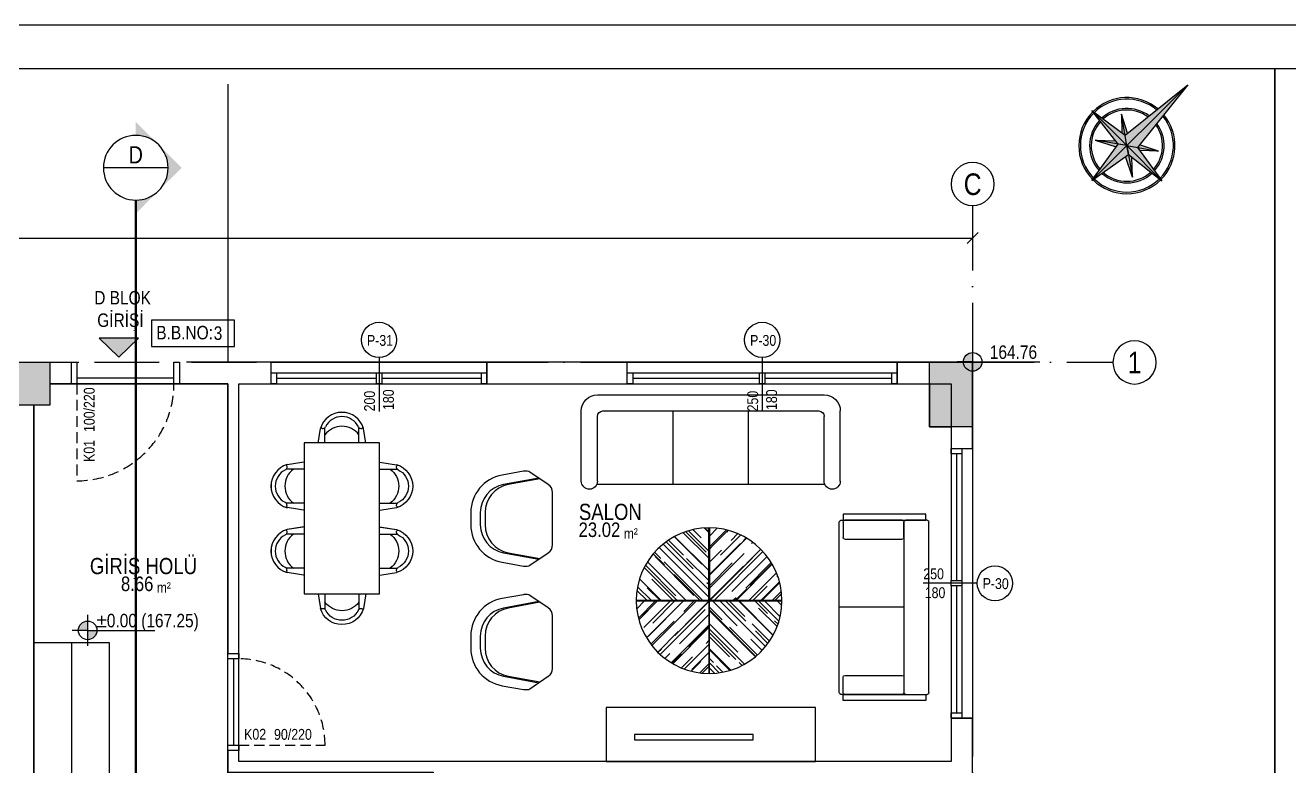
# Model space of a CAD drawing. Header units: millimetres. Extents: x 82776 to 137242, y 11666 to 27998.
# Drawn here: x 97621 to 98793, y 13978 to 14666 of the extents above; entities that cross this region are included whole.
import ezdxf
from ezdxf.enums import TextEntityAlignment as Align

# ---------------------------------------------------------------- set-up
doc = ezdxf.new("R2010")
doc.units = ezdxf.units.MM
for name, pattern in [('( Hidden )', [0.375, 0.25, -0.125]), ('ACAD_ISO10W100', [18, 12, -3, 0, -3]), ('DASHED', [15, 10, -5]), ('GC5102G0200$0$HIDDEN', [9.525, 6.35, -3.175])]:
    doc.linetypes.add(name, pattern=pattern)
doc.layers.add('0_IFC_Area', color=100, linetype='Continuous', plot=False)
for name, color, linetype in [('0_IFC_BB_No', 212, 'Continuous'), ('0_IFC_Dimension_Exterior_50', 253, 'Continuous'), ('0_IFC_Door_Text', 11, 'Continuous'), ('0_IFC_Elevation_5', 252, 'Continuous'), ('0_IFC_Grid', 14, 'ACAD_ISO10W100'), ('0_IFC_Grid_Text_100', 14, 'Continuous'), ('0_IFC_Hatch_Structure', 251, 'Continuous'), ('0_IFC_Legend_Viewport', 7, 'Continuous'), ('0_IFC_Notation_Level_200', 160, 'Continuous'), ('0_IFC_Notation_Section_50', 10, 'Continuous'), ('0_IFC_Room_Text(No)_50', 12, 'Continuous'), ('0_IFC_Text_Explanation_200', 231, 'Continuous'), ('0_IFC_Text_Explanation_50', 231, 'Continuous'), ('0_IFC_Window_Text', 60, 'Continuous'), ('1_IFC_Concrete_Section', 50, 'Continuous'), ('1_IFC_Door', 83, 'Continuous'), ('2_IFC_Wall', 130, 'Continuous'), ('3_IFC_Window', 136, 'Continuous'), ('6_IFC_Furniture', 35, 'Continuous'), ('7_IFC_Landscape', 45, 'Continuous')]:
    doc.layers.add(name, color=color, linetype=linetype)
doc.styles.add('ARIAL-NARROW', font='ARIALN.TTF')
doc.styles.add('IFC_TEXT', font='ARIALN.TTF')
doc.styles.add('IFC_TEXT_DIM', font='romans.shx', dxfattribs={"width": 0.7})
doc.dimstyles.new('IFC_Dim50', dxfattribs={"dimtxt": 10, "dimasz": 10, "dimexe": 0.00125, "dimexo": 0.000625, "dimgap": 5, "dimtad": 1, "dimdec": 4, "dimrnd": 0.5, "dimzin": 9, "dimtxsty": 'IFC_TEXT_DIM', "dimblk": 'OBLIQUE', "dimcen": -2.5, "dimclrd": 256, "dimclre": 256, "dimclrt": 256, "dimazin": 0, "dimtfac": 1, "dimtdec": 4, "dimtix": 1, "dimtmove": 1, "dimatfit": 3, "dimfxl": 5, "dimfxlon": 1, "dimtfillclr": 256, "dimlwd": -1, "dimlwe": 5, "dimarcsym": 0})

# ---------------------------------------------------------------- blocks, each defined once
blk = doc.blocks.new('A$C13A74F9A')
at = {"layer": '0_IFC_Text_Explanation_50', "true_color": 0x636466}
h = blk.add_hatch(color=251, dxfattribs=at)
h.dxf.hatch_style = 1
h.paths.add_polyline_path([(0, 159.2), (-16.1, 11.3), (0, 0)])
h.paths.add_polyline_path([(48.7, 34.1), (15.5, 17.3), (16.1, 11.3)])
h.paths.add_polyline_path([(16.1, 11.3), (0, 0), (91.8, 0)])
h.paths.add_polyline_path([(21.4, -8.5), (13.5, -9.5), (48.7, -34.1)])
h.paths.add_polyline_path([(0, 0), (-13.5, -9.5), (0, -91.8)])
h.paths.add_polyline_path([(-13.5, -9.5), (-21.4, -8.5), (-48.7, -34.1)])
h.paths.add_polyline_path([(-16.1, 11.3), (-91.8, 0), (0, 0)])
h.paths.add_polyline_path([(-15.5, 17.3), (-48.7, 34.1), (-16.1, 11.3)])
at = {"layer": '0_IFC_Text_Explanation_50', "true_color": 0x939598}
h = blk.add_hatch(color=252, dxfattribs=at)
h.dxf.hatch_style = 1
h.paths.add_polyline_path([(0, 159.2), (0, 0), (16.1, 11.3)])
h.paths.add_polyline_path([(48.7, 34.1), (16.1, 11.3), (23.2, 10.2)])
h.paths.add_polyline_path([(91.8, 0), (0, 0), (13.5, -9.5)])
h.paths.add_polyline_path([(13.5, -9.5), (13.5, -9.5), (12.5, -15.8), (48.7, -34.1)])
h.paths.add_polyline_path([(13.5, -9.5), (0, 0), (0, -91.8)])
h.paths.add_polyline_path([(-12.5, -15.8), (-13.5, -9.5), (-48.7, -34.1)])
h.paths.add_polyline_path([(0, 0), (-91.8, 0), (-13.5, -9.5)])
h.paths.add_polyline_path([(-23.2, 10.2), (-48.7, 34.1), (-16.1, 11.3)])
at = {"layer": '0_IFC_Text_Explanation_50'}
for p, q in [((-16.1, 11.3), (0, 159.2)), ((0, 159.2), (16.1, 11.3)), ((-91.8, 0), (-16.1, 11.3)), ((16.1, 11.3), (91.8, 0)), ((0, -91.8), (-13.5, -9.5)), ((13.9, -9.7), (0, 0)), ((0, 0), (0, -91.8))]:
    blk.add_line(p, q, dxfattribs=at)
for points in [[(0, -91.8), (0, 159.2)], [(0, 0), (-48.7, 34.1)], [(-15.5, 17.3), (-48.7, 34.1), (-23.2, 10.2)], [(0, 0), (48.7, 34.1)], [(48.7, 34.1), (15.5, 17.3)], [(48.7, 34.1), (23.2, 10.2)], [(-91.8, 0), (0, 0)], [(0, 0), (-48.7, -34.1)], [(-48.7, -34.1), (-21.4, -8.5)], [(-48.7, -34.1), (-12.5, -15.8)], [(0, 0), (48.7, -34.1)], [(91.8, 0), (0, 0)], [(0, -91.8), (13.5, -9.5)], [(48.7, -34.1), (12.5, -15.8)], [(48.7, -34.1), (21.4, -8.5)]]:
    blk.add_lwpolyline(points, dxfattribs=at)
for points in [[(-91.8, 0), (0, 0), (-13.5, -9.5)], [(91.8, 0), (0, 0), (13.5, -9.5)]]:
    blk.add_lwpolyline(points, close=True, dxfattribs=at)
for radius, start, end in [(89.1, 94.9431, 179.7437), (86.2, 95.3202, 179.4499), (89.1, 0.2563, 85.0569), (86.2, 0.5501, 84.6798), (69, 98.261, 177.1642), (66.1, 98.9053, 176.665), (69, 2.8358, 81.739), (66.1, 3.335, 81.0947), (89.1, 180.2151, 269.7175), (86.2, 180.4617, 269.3936), (69, 182.3776, 266.8716), (66.1, 182.7955, 266.3203), (89.1, 270.2825, 359.7849), (86.2, 270.6064, 359.5383), (69, 273.1284, 357.6224), (66.1, 273.6797, 357.2045)]:
    blk.add_arc((0, 0), radius, start, end, dxfattribs=at)
blk = doc.blocks.new('E-F_STR')
at = {"layer": '0_IFC_Hatch_Structure', "transparency": 33554687}
h = blk.add_hatch(dxfattribs=at)
h.set_pattern_fill('ANSI33', color=256, angle=90)
h.set_pattern_definition([(135, (-98472.608, -14205.3425), (-4.49012806, -4.49012806), []), (135, (-98472.608, -14200.8524), (-4.49012806, -4.49012806), [3.175, -1.5875])])
h.paths.add_polyline_path([(1770, 0), (1730, 0), (1730, 60), (1770, 60)])
h.paths.add_polyline_path([(915, 40), (915, 0), (855, 0), (855, 40)])
h.paths.add_polyline_path([(0, 0), (40, 0), (40, 60), (0, 60)])
h.paths.add_polyline_path([(0, 690), (40, 690), (40, 750), (0, 750)])
h.paths.add_polyline_path([(0, 1170), (40, 1170), (40, 1230), (0, 1230)])
h.paths.add_polyline_path([(855, 1190), (855, 1230), (915, 1230), (915, 1190)])
h.paths.add_polyline_path([(915, 750), (915, 710), (855, 710), (855, 750)])
h.paths.add_polyline_path([(1770, 690), (1730, 690), (1730, 750), (1770, 750)])
h.paths.add_polyline_path([(1770, 1170), (1730, 1170), (1730, 1230), (1770, 1230)])
at = {"layer": '1_IFC_Concrete_Section'}
for points in [[(855, 1190), (855, 1230), (915, 1230), (915, 1190)], [(1770, 1170), (1730, 1170), (1730, 1230), (1770, 1230)]]:
    blk.add_lwpolyline(points, close=True, dxfattribs=at)
blk = doc.blocks.new('*U126')
at = {"layer": '0_IFC_Legend_Viewport', "transparency": 33554687}
blk.add_lwpolyline([(-2300, 2920), (0, 2920), (0, 0), (-2300, 0)], close=True, dxfattribs=at)
at = {"style": 'IFC_TEXT'}
for tag, p in [('PAFTA', (-1977, 17.9)), ('KOT', (-1159.1, 18)), ('OLCEK', (-110.4, 17.9))]:
    blk.add_attdef(tag, p, '', height=35, dxfattribs=at)
blk = doc.blocks.new('*U122')
at = {"layer": '0_IFC_Legend_Viewport', "transparency": 33554687}
blk.add_lwpolyline([(-2300, 2920), (0, 2920), (0, 0), (-2300, 0)], close=True, dxfattribs=at)
at = {"style": 'IFC_TEXT'}
for tag, p in [('PAFTA', (-1977, 17.9)), ('KOT', (-1159.1, 18)), ('OLCEK', (-110.4, 17.9))]:
    blk.add_attdef(tag, p, '', height=35, dxfattribs=at)
blk = doc.blocks.new('*U478')
at = {"layer": '0_IFC_Room_Text(No)_50'}
h = blk.add_hatch(color=256, dxfattribs=at)
h.paths.add_polyline_path([(-1061, 0), (-530, -530, -0.414214), (-530, 530)])
h.paths.add_polyline_path([(-530, 530, -0.198912), (0, 750), (0, 1061)])
h.paths.add_polyline_path([(-530, -530), (0, -1061), (0, -750, -0.198912)])
at = {"layer": '0_IFC_Room_Text(No)_50', "linetype": 'Continuous'}
blk.add_line((-750, 0), (750, 0), dxfattribs=at)
blk.add_circle((0, 0), 750, dxfattribs=at)
at = {"layer": '0_IFC_Room_Text(No)_50', "style": 'IFC_TEXT'}
blk.add_attdef('NO', text='', height=400, dxfattribs=at).set_placement((0, 100), align=Align.CENTER)
for p in [(0, -100), (0, -374)]:
    blk.add_attdef('SHEET', text='', height=200, dxfattribs=at).set_placement(p, align=Align.TOP_CENTER)
blk = doc.blocks.new('E-F_KESIT YERLERI')
at = {"layer": '0_IFC_Notation_Section_50', "linetype": 'DASHED', "ltscale": 3, "const_width": 2}
blk.add_lwpolyline([(-121.7, -189.3), (-121.7, 1340.7)], dxfattribs=at)
ref = blk.add_blockref('*U478', (-121.7, 1370.7), dxfattribs=dict(xscale=-0.0400000000259542, yscale=0.0400000000259542, zscale=0.0400000000259542))
ref.add_attrib('NO', 'D', dxfattribs={"layer": '0_IFC_Room_Text(No)_50', "height": 16, "style": 'IFC_TEXT'}).set_placement((-121.7, 1374.7), align=Align.CENTER)
blk = doc.blocks.new('*U368')
blk.add_wipeout([(0, 5), (245, 5), (245, -65), (0, -65)]).dxf.layer = '6_IFC_Furniture'
at = {"layer": '6_IFC_Furniture', "transparency": 33554687}
blk.add_lwpolyline([(245, 5), (245, -65), (0, -65), (0, 5)], close=True, dxfattribs=at)
blk.add_lwpolyline([(0, -30), (245, -30)], dxfattribs=at)
blk = doc.blocks.new('IFC_KOLTUK TEKLI')
blk.add_wipeout([(-41.8, 25.5), (-17.7, 22.7), (-16.4, 22.3), (-15, 21.9), (-13.3, 21.1), (-11.7, 20.3), (-10, 19.2), (-8.5, 18.1), (-6.7, 16.4), (-5.8, 15.3), (-4, 13), (-2.7, 10.8), (-1.8, 8.6), (-0.8, 5.4), (-0.3, 2), (-0.3, -1.8), (-1.2, -6.1), (-2.2, -8.9), (-4.2, -12.5), (-5.9, -14.8), (-8.3, -17.1), (-10.4, -18.8), (-14.1, -20.8), (-15.8, -21.4), (-18.9, -22.1), (-23.4, -23), (-28.4, -24), (-39.7, -26.2), (-40.4, -26.1), (-41.1, -25.8), (-41.5, -25.3), (-41.9, -24.6), (-42, -22.3), (-42, -22.3), (-45.6, -22.5), (-46.8, -22.3), (-47.9, -21.5), (-48.5, -20.9), (-49.6, -19.4), (-50.1, -18.5), (-50.6, -17.4), (-51.1, -16.3), (-51.5, -15), (-52.2, -12.9), (-52.7, -10.9), (-53.1, -8.6), (-53.4, -6.8), (-53.7, -4.4), (-53.8, -1.9), (-53.9, -0.2), (-54, 2.5), (-53.8, 5.8), (-53.7, 7.4), (-53.4, 9.7), (-52.9, 12.7), (-52.4, 14.6), (-51.6, 16.8), (-51, 18.1), (-50.2, 19.7), (-49, 20.6), (-47.5, 21.2), (-45.1, 21.3), (-43.9, 21.4), (-44, 23.2), (-43.9, 23.8), (-43.8, 24.2), (-43.7, 24.4), (-43.3, 24.8), (-42.5, 25.3)]).dxf.layer = '6_IFC_Furniture'
at = {"layer": '6_IFC_Furniture'}
for p, q in [((-47.5, 21.2), (-43.9, 21.4)), ((-43.8, 18.7), (-44, 23.1)), ((-42, 17.1), (-16.9, 18.2)), ((-41.5, 25.4), (-17.7, 22.7)), ((-17.6, 21), (-17.6, 19.9)), ((-45.6, -22.5), (-42, -22.3)), ((-42, -24.1), (-42.1, -19.7)), ((-40.5, -17.9), (-15.3, -16.8)), ((-39.3, -26.2), (-15.8, -21.4)), ((-15.9, -18.6), (-15.9, -19.7))]:
    blk.add_line(p, q, dxfattribs=at)
blk.add_lwpolyline([(-47.5, 21.2), (-48.6, 20.9), (-49.7, 20), (-50.7, 18.7), (-51.6, 16.8), (-52.4, 14.6), (-53.1, 11.9), (-53.5, 9), (-53.8, 5.8), (-54, 2.5), (-53.9, -1), (-53.7, -4.4), (-53.3, -7.7), (-52.7, -10.9), (-51.9, -13.8), (-51.1, -16.3), (-50.1, -18.5), (-49, -20.3), (-47.9, -21.5), (-46.8, -22.3), (-45.6, -22.5)], dxfattribs=at)
for centre, radius, start, end in [((-41.8, 23.2), 2.24, 83.5321, 182.491), ((-42.1, 18.8), 1.75, 182.491, 272.491), ((-36.4, -0.2), 21.9, 309.3609, 55.6211), ((-23.3, 0.4), 23.1, 289.0213, 75.9607), ((-16.4, 21), 1.25, 71.4892, 182.491), ((-14.9, 20), 2.65, 182.491, 246.9129), ((-23.3, 0.4), 18.7, 298.0691, 66.9129), ((-40.4, -19.6), 1.75, 92.491, 182.491), ((-39.7, -24), 2.24, 182.491, 281.4499), ((-13.3, -18.5), 2.65, 118.0691, 182.491), ((-14.6, -19.6), 1.25, 182.491, 293.4929)]:
    blk.add_arc(centre, radius, start, end, dxfattribs=at)
blk = doc.blocks.new('*U344')
blk.add_wipeout([(0, 0), (140, 0), (140, -70), (0, -70)]).dxf.layer = '6_IFC_Furniture'
at = {"layer": '6_IFC_Furniture', "transparency": 33554687}
blk.add_lwpolyline([(0, -70), (0, 0), (140, 0), (140, -70)], close=True, dxfattribs=at)
blk = doc.blocks.new('IFC_SALON MASA 3')
for p, xscale, yscale, zscale, rotation in [((41, 30.8), 0.8999999999999998, 0.8999999999999998, 0.8999999999999998, 87.50133554998551), ((168.5, -36.4), 0.9, 0.9, 0.9, 357.5013355499855), ((41, -100.8), -0.8999999999999998, 0.8999999999999998, 0.8999999999999998, 92.49866445001452)]:
    blk.add_blockref('IFC_KOLTUK TEKLI', p, dxfattribs=dict(xscale=xscale, yscale=yscale, zscale=zscale, rotation=rotation))
for p, xscale, yscale, zscale, rotation in [((101.2, 30.8), 0.8999999999999998, 0.8999999999999998, 0.8999999999999998, 87.50133554998551), ((-28.5, -36.4), -0.9, 0.9, 0.9, 2.498664450014507), ((101.2, -100.8), -0.8999999999999998, 0.8999999999999998, 0.8999999999999998, 92.49866445001452)]:
    blk.add_blockref('IFC_KOLTUK TEKLI', p, dxfattribs=dict(xscale=xscale, yscale=yscale, zscale=zscale, rotation=rotation))
at = {"xscale": -1}
blk.add_blockref('*U344', (140, 0), dxfattribs=at)
blk = doc.blocks.new('*U1504')
at = {"layer": '0_IFC_Hatch_Structure'}
blk.add_lwpolyline([(0, 0), (-90, 0)], dxfattribs=at)
at = {"layer": '1_IFC_Door', "linetype": 'GC5102G0200$0$HIDDEN', "ltscale": 1.5}
blk.add_lwpolyline([(-5, 0), (-5, 80)], dxfattribs=at)
at = {"layer": '1_IFC_Door'}
for points in [[(-85, 0), (-85, -10), (-90, -10), (-90, 0), (-85, 0)], [(-85, -5), (-5, -5), (-5, 0), (-85, 0)]]:
    blk.add_lwpolyline(points, dxfattribs=at)
blk.add_lwpolyline([(-5, -10), (-5, 0), (0, 0), (0, -10)], close=True, dxfattribs=at)
at = {"layer": '1_IFC_Door', "linetype": 'GC5102G0200$0$HIDDEN', "ltscale": 1.5}
blk.add_arc((-5, 0), 80, 90, 180, dxfattribs=at)
blk = doc.blocks.new('*U353')
at = {"layer": '0_IFC_Hatch_Structure'}
blk.add_lwpolyline([(0, 0), (100, 0)], dxfattribs=at)
at = {"layer": '1_IFC_Door', "extrusion": (1.1936e-08, 2.36735e-08, 1)}
blk.add_lwpolyline([(5, 20), (5, 0), (0, 0), (0, 20)], close=True, dxfattribs=at)
for points in [[(95, 0), (95, 20), (100, 20), (100, 0), (95, 0)], [(95, 5), (5, 5), (5, 0), (95, 0)]]:
    blk.add_lwpolyline(points, dxfattribs=at)
at = {"layer": '1_IFC_Door', "linetype": '( Hidden )', "ltscale": 40, "extrusion": (1.1936e-08, 2.36735e-08, 1)}
blk.add_lwpolyline([(5, 0), (5, -90)], dxfattribs=at)
blk.add_arc((5, 0, 0), 90, 270, 0, dxfattribs=at)
blk = doc.blocks.new('IFC_KOLTUK IKILI')
blk.add_wipeout([(0, 27), (0, -725), (1560, -725), (1560, 27)]).dxf.layer = '6_IFC_Furniture'
at = {"layer": '6_IFC_Furniture'}
for p, q in [((50, -167), (50, 12)), ((65, 27), (1495, 27)), ((1510, 12), (1510, -167)), ((50, 0), (0, 0)), ((0, 0), (0, -693)), ((50, -693), (50, 0)), ((1510, -693), (1510, 0)), ((1510, 0), (1560, 0)), ((1560, 0), (1560, -693)), ((50, -197), (50, -678)), ((1495, -182), (65, -182)), ((194, -182), (65, -182)), ((209, -678), (209, -197)), ((780, -182), (780, -725)), ((1351, -678), (1351, -197)), ((1366, -182), (1495, -182)), ((1510, -197), (1510, -678)), ((0, -693), (50, -693)), ((50, -693), (50, -710)), ((65, -693), (194, -693)), ((65, -725), (1495, -725)), ((1495, -693), (1366, -693)), ((1510, -710), (1510, -693)), ((1560, -693), (1510, -693))]:
    blk.add_line(p, q, dxfattribs=at)
for centre, start, end in [((65, 12), 90, 180), ((1495, 12), 0, 90), ((65, -167), 180, 270), ((65, -197), 90, 180), ((194, -197), 0, 90), ((1366, -197), 90, 180), ((1495, -167), 270, 0), ((1495, -197), 0, 90), ((65, -678), 180, 270), ((65, -710), 180, 270), ((194, -678), 270, 0), ((1366, -678), 180, 270), ((1495, -678), 270, 0), ((1495, -710), 270, 0)]:
    blk.add_arc(centre, 15, start, end, dxfattribs=at)
blk = doc.blocks.new('*U113')
blk.add_wipeout([(0, 0), (194, 0), (194, -50), (0, -50)]).dxf.layer = '6_IFC_Furniture'
at = {"layer": '6_IFC_Furniture', "transparency": 33554687}
blk.add_lwpolyline([(0, -50), (0, 0), (194, 0), (194, -50)], close=True, dxfattribs=at)
blk = doc.blocks.new('IFC_TV')
blk.add_wipeout([(0, 0), (110, 0), (110, 5), (0, 5)]).dxf.layer = '6_IFC_Furniture'
at = {"layer": '6_IFC_Furniture', "linetype": 'ByBlock', "transparency": 33554687}
blk.add_lwpolyline([(110, 0), (110, 5), (0, 5), (0, 0)], close=True, dxfattribs=at)
blk = doc.blocks.new('IFC_KOLTUK 3LU')
blk.add_wipeout([(-93, 134.1), (-93, -105.9), (-5.5, -105.9), (-5.5, 134.1)]).dxf.layer = '6_IFC_Furniture'
at = {"layer": '6_IFC_Furniture'}
for p, q in [((-13, 134.1), (-78, 134.1)), ((-93, 119.1), (-93, -90.9)), ((-13, 119.1), (-73, 119.1)), ((-10, -91.6), (-10, 119.7)), ((-78, 114.1), (-78, -85.9)), ((-10, 49.1), (-78, 49.1)), ((-10, -20.9), (-78, -20.9)), ((-13, -90.9), (-73, -90.9)), ((-13, -105.9), (-78, -105.9))]:
    blk.add_line(p, q, dxfattribs=at)
for centre, radius, start, end in [((-78, 119.1), 15, 90, 180), ((-13, 126.6), 7.5, 270, 90), ((-73, 114.1), 5, 90, 180), ((-78, -90.9), 15, 180, 270), ((-73, -85.9), 5, 180, 270), ((-13, -98.4), 7.5, 270, 90)]:
    blk.add_arc(centre, radius, start, end, dxfattribs=at)
blk = doc.blocks.new('bdlobisehpaortapl')
blk.add_wipeout([(-67.5, -0.3), (-67.5, -0.6), (-67.2, -6.3), (-67.2, -6.3), (-65.9, -14.6), (-65.9, -14.6), (-64.9, -18.5), (-64.9, -18.5), (-62.8, -24.7), (-62.8, -24.7), (-60.4, -30), (-60.4, -30), (-57.9, -34.7), (-56.1, -37.5), (-56.1, -37.5), (-51.9, -43.1), (-51.9, -43.1), (-49.5, -45.9), (-46.9, -48.6), (-44.7, -50.5), (-41.8, -53), (-41.8, -53), (-37.2, -56.3), (-37.2, -56.3), (-32.4, -59.2), (-32.4, -59.2), (-32.4, -59.2), (-25.7, -62.4), (-25.7, -62.4), (-17.2, -65.3), (-17.2, -65.3), (-10.9, -66.6), (-6.9, -67.2), (-0.3, -67.5), (0.3, -67.5), (4.8, -67.3), (8, -67), (10.3, -66.7), (13.7, -66.1), (16, -65.6), (18.6, -64.9), (20.2, -64.4), (22.2, -63.7), (25.5, -62.5), (27.6, -61.6), (30, -60.5), (32.8, -59), (35.4, -57.5), (38, -55.8), (39.6, -54.7), (41.8, -53), (43.5, -51.6), (45.9, -49.5), (48.4, -47.1), (50.5, -44.8), (52.8, -42.1), (54.4, -39.9), (55.9, -37.8), (57.9, -34.7), (59.2, -32.4), (60.3, -30.3), (61.1, -28.8), (62.1, -26.4), (62.9, -24.4), (63.9, -21.7), (64.6, -19.6), (65.6, -16), (66.1, -13.6), (66.1, -13.6), (66.8, -9.6), (67, -7.9), (67.3, -5.1), (67.4, -2.7), (67.5, -0.3), (67.5, 0.3), (67.5, 0.6), (67.4, 3.7), (67.3, 5.4), (67, 7.8), (66.8, 9.6), (66.4, 12.1), (65.9, 14.4), (65.5, 16.3), (64.8, 18.8), (64.2, 20.9), (63.3, 23.5), (62.2, 26.3), (61.4, 28), (60.9, 29.1), (59.2, 32.4), (57.4, 35.4), (55.8, 38), (54.8, 39.4), (53.1, 41.6), (51.4, 43.7), (50.3, 45), (48.7, 46.8), (48.7, 46.8), (45.6, 49.8), (45.6, 49.8), (43, 52), (40.6, 53.9), (39.6, 54.7), (36.8, 56.6), (34.8, 57.8), (33, 58.9), (30.8, 60), (28.1, 61.4), (25.9, 62.3), (23, 63.4), (23, 63.4), (20, 64.5), (16.4, 65.5), (12.2, 66.4), (11.2, 66.6), (9.6, 66.8), (7.4, 67.1), (4.5, 67.4), (1.3, 67.5), (0.3, 67.5), (-0.3, 67.5), (-3.7, 67.4), (-8.4, 67), (-12.5, 66.3), (-14.7, 65.9), (-16.8, 65.4), (-18.6, 64.9), (-19.9, 64.5), (-21.4, 64), (-22.3, 63.7), (-23.5, 63.3), (-25.9, 62.3), (-27.1, 61.8), (-30, 60.5), (-32.8, 59), (-36.1, 57), (-38.8, 55.2), (-41.4, 53.3), (-43.3, 51.8), (-46.2, 49.2), (-48.3, 47.2), (-50.5, 44.8), (-52.4, 42.6), (-53.7, 40.8), (-53.7, 40.8), (-56.2, 37.4), (-58.1, 34.3), (-58.1, 34.3), (-60.9, 29.2), (-62.5, 25.4), (-64.4, 20.3), (-65.4, 16.8), (-66.6, 11), (-66.6, 11), (-67.3, 4.6), (-67.5, 0.3)]).dxf.layer = '6_IFC_Furniture'
at = {"layer": '6_IFC_Furniture'}
h = blk.add_hatch(dxfattribs=at)
h.set_pattern_fill('AR-RROOF', color=256, scale=0.5, angle=135)
h.paths.add_polyline_path([(-67.5, 0.3), (-0.3, 0.3), (-0.3, 67.5, 0.411612)])
h = blk.add_hatch(dxfattribs=at)
h.set_pattern_fill('AR-RROOF', color=256, scale=0.5, angle=45)
h.paths.add_polyline_path([(0.3, 0.3), (67.5, 0.3, 0.411612), (0.3, 67.5)])
h = blk.add_hatch(dxfattribs=at)
h.set_pattern_fill('AR-RROOF', color=256, scale=0.5, angle=45)
h.paths.add_polyline_path([(-67.5, -0.3, 0.411612), (-0.3, -67.5), (-0.3, -0.3)])
h = blk.add_hatch(dxfattribs=at)
h.set_pattern_fill('AR-RROOF', color=256, scale=0.5, angle=135)
h.paths.add_polyline_path([(0.3, -67.5, 0.411612), (67.5, -0.3), (0.3, -0.3)])
blk.add_line((-0.3, -0.3), (0.3, 0.3), dxfattribs=at)
for points in [[(-67.5, 0.3), (-0.3, 0.3), (-0.3, 67.5)], [(0.3, 67.5), (0.3, 0.3), (67.5, 0.3)], [(-67.5, -0.3), (-0.3, -0.3), (-0.3, -67.5)], [(0.3, -67.5), (0.3, -0.3), (67.5, -0.3)]]:
    blk.add_lwpolyline(points, dxfattribs=at)
blk.add_circle((0, 0), 67.5, dxfattribs=at)
blk = doc.blocks.new('bdlobitekli2pl')
blk.add_wipeout([(50, -56.4), (45.3, -30.4), (44.3, -26.9), (42.5, -22.5), (39.2, -17), (37.6, -14.9), (34.4, -11.3), (32.2, -9.3), (29.2, -7.1), (25.5, -4.8), (25.5, -4.8), (17.9, -1.7), (14.8, -0.9), (11.4, -0.3), (11.4, -0.3), (6.5, 0), (0, 0), (-3.2, 0), (-6.5, 0), (-11, -0.2), (-14.1, -0.7), (-17.2, -1.5), (-20.5, -2.5), (-27, -5.7), (-30.1, -7.7), (-32.2, -9.3), (-35.6, -12.6), (-38.4, -15.9), (-40.8, -19.4), (-42.1, -21.8), (-43.4, -24.4), (-44.8, -28.5), (-45.4, -30.6), (-46.7, -37.2), (-47.4, -41.5), (-47.9, -44.3), (-48.7, -48.8), (-49.3, -52), (-49.9, -55.6), (-50, -58), (-49.8, -60.9), (-49.1, -62.3), (-46.8, -65.7), (-36, -81.6), (-36, -81.6), (-32.4, -84.8), (-32.4, -84.8), (-27.7, -86), (27.7, -86), (29.4, -85.8), (29.4, -85.8), (32.4, -84.8), (34.2, -83.6), (34.2, -83.6), (36, -81.6), (45.5, -67.7), (49.1, -62.3), (49.1, -62.3), (49.8, -60.9), (50, -59.5)]).dxf.layer = '6_IFC_Furniture'
at = {"layer": '6_IFC_Furniture'}
blk.add_lwpolyline([(-27.7, -86, -0.248329), (-36, -81.6), (-49.1, -62.3, -0.150413), (-50, -59.5), (-50, -56.4, -0.044206), (-49.9, -55.6), (-45.9, -33, -0.363354), (-6.5, 0), (6.5, 0, -0.363354), (45.9, -33), (49.9, -55.6, -0.044206), (50, -56.4), (50, -59.5, -0.150413), (49.1, -62.3), (36, -81.6, -0.248329), (27.7, -86)], format="xyb", close=True, dxfattribs=at)
for points in [[(-42.8, -71.6), (-35.9, -34.5, -0.36141), (-6.4, -10), (6.4, -10, -0.36141), (35.9, -34.5), (42.8, -71.6)], [(-42, -72.7), (-35.9, -39.5, -0.36141), (-6.4, -15), (6.4, -15, -0.36141), (35.9, -39.5), (42, -72.7)]]:
    blk.add_lwpolyline(points, format="xyb", dxfattribs=at)
blk = doc.blocks.new('D ZK D2')
at = {"layer": '2_IFC_Wall'}
for points in [[(-855, 1230), (-835, 1230)], [(-855, 1210), (-835, 1210)], [(-735, 1210), (-690, 1210), (-690, 960)], [(-690, 870), (-690, 850), (-500, 850), (-500, 840)]]:
    blk.add_lwpolyline(points, dxfattribs=at)
at = {"transparency": 33554687}
blk.add_blockref('*U353', (-835, 1210, 0), dxfattribs=at)
for name, p, xscale, rotation in [('IFC_KOLTUK 3LU', (-228.5, 1106.7), -1.000000000000002, 90), ('bdlobisehpaortapl', (-244.2, 1009), -1, 180), ('*U113', (-339.5, 860), -1, 180)]:
    blk.add_blockref(name, p, dxfattribs=dict(xscale=xscale, rotation=rotation))
for name, p, rotation in [('IFC_SALON MASA 3', (-619.5, 1015.1), 90), ('*U368', (-805, 970), 270)]:
    blk.add_blockref(name, p, dxfattribs=dict(rotation=rotation))
for name, p, xscale, yscale, zscale, rotation in [('bdlobitekli2pl', (-465, 1084.9), -0.8800000000000125, 0.8800000000000121, 0.88, 90), ('IFC_KOLTUK IKILI', (-43.5, 916.5), -0.1105677115805441, 0.1105677115805441, 0.1105677115805441, 270), ('bdlobitekli2pl', (-465, 970.5), -0.8800000000000125, 0.8800000000000121, 0.88, 90)]:
    blk.add_blockref(name, p, dxfattribs=dict(xscale=xscale, yscale=yscale, zscale=zscale, rotation=rotation))
at = {"transparency": 33554687, "rotation": 270}
blk.add_blockref('*U1504', (-680, 870), dxfattribs=at)
at = {"layer": '2_IFC_Wall'}
blk.add_lwpolyline([(-610, 700), (-610, 725), (-870, 725), (-870, 1190)], dxfattribs=at)
blk.add_blockref('IFC_TV', (-313.3, 880))
for points in [[(-855, 0), (0, 0), (0, 1230), (-728.5, 1230)], [(-680, 960), (-680, 1210), (-20, 1210), (-20, 860), (-680, 860), (-680, 870)]]:
    blk.add_lwpolyline(points, dxfattribs=at)
blk = doc.blocks.new('0_IFC_DOOR_TAG_50')
at = {"layer": '0_IFC_Door_Text', "style": 'IFC_TEXT'}
for tag, p in [('DOOR_TYPE', (0, 0)), ('DOOR_SIZE', (27.7, 0))]:
    blk.add_attdef(tag, p, '', height=10, dxfattribs=at)
blk = doc.blocks.new('D_ZK_KAPI POZU')
at = {"transparency": 33554687}
ref = blk.add_blockref('0_IFC_DOOR_TAG_50', (946.5, 1137.5), dxfattribs=dict(at, xscale=-1, rotation=270))
ref.add_attrib('DOOR_TYPE', 'K01', (956.4, 1137.5), dxfattribs={"layer": '0_IFC_Door_Text', "height": 10, "rotation": 90, "style": 'IFC_TEXT'})
ref.add_attrib('DOOR_SIZE', '100/220', (956.5, 1165.2), dxfattribs={"layer": '0_IFC_Door_Text', "height": 10, "rotation": 90, "style": 'IFC_TEXT'})
ref = blk.add_blockref('0_IFC_DOOR_TAG_50', (1095, 890), dxfattribs=dict(at, xscale=-1, rotation=180))
ref.add_attrib('DOOR_TYPE', 'K02', (1095, 880.1), dxfattribs={"layer": '0_IFC_Door_Text', "height": 10, "style": 'IFC_TEXT'})
ref.add_attrib('DOOR_SIZE', '90/220', (1122.7, 880), dxfattribs={"layer": '0_IFC_Door_Text', "height": 10, "style": 'IFC_TEXT'})
blk = doc.blocks.new('0_IFC_AXIS_TEXT_100')
at = {"layer": '0_IFC_Grid_Text_100'}
blk.add_circle((0, 1000), 1000, dxfattribs=at)
at = {"layer": '0_IFC_Grid_Text_100', "style": 'IFC_TEXT'}
blk.add_attdef('AXIS_NO', text='', height=1000, dxfattribs=at).set_placement((0, 993), align=Align.MIDDLE_CENTER)
blk = doc.blocks.new('_Oblique')
at = {"color": 0, "linetype": 'ByBlock', "lineweight": -2}
blk.add_line((-0.5, -0.5), (0.5, 0.5), dxfattribs=at)
blk = doc.blocks.new('*D1847')
at = {"layer": '0_IFC_Dimension_Exterior_50', "lineweight": 5, "transparency": 16777216}
for p, q in [((0, 1345), (0, 1345)), ((1770, 1345), (1770, 1345))]:
    blk.add_line(p, q, dxfattribs=at)
at = {"layer": '0_IFC_Dimension_Exterior_50', "transparency": 16777216}
blk.add_line((0, 1345), (1770, 1345), dxfattribs=at)
at = {"layer": 'Defpoints', "color": 0, "transparency": 16777216}
for p in [(0, 1345), (1770, 1345), (1770, 1345)]:
    blk.add_point(p, dxfattribs=at)
at = {"layer": '0_IFC_Dimension_Exterior_50', "transparency": 16777216, "xscale": 10, "yscale": 10, "zscale": 10, "rotation": 180}
blk.add_blockref('_Oblique', (0, 1345), dxfattribs=at)
at = {"layer": '0_IFC_Dimension_Exterior_50', "transparency": 16777216, "xscale": 10, "yscale": 10, "zscale": 10}
blk.add_blockref('_Oblique', (1770, 1345), dxfattribs=at)
at = {"layer": '0_IFC_Dimension_Exterior_50', "transparency": 16777216, "insert": (855, 1365), "char_height": 10, "attachment_point": 5, "style": 'IFC_TEXT_DIM'}
blk.add_mtext('1770', dxfattribs=at)
blk = doc.blocks.new('0_IFC_ROOM_TEXT_50')
at = {"layer": '0_IFC_Room_Text(No)_50', "insert": (13.2, -40), "char_height": 9.62, "attachment_point": 1, "style": 'IFC_TEXT'}
blk.add_mtext_dynamic_manual_height_columns('m²', width=16.695, gutter_width=6.88, heights=[0], dxfattribs=at)
at = {"layer": '0_IFC_Room_Text(No)_50', "style": 'IFC_TEXT'}
blk.add_attdef('ROOM_NUMBER', text='', height=7.7, dxfattribs=at).set_placement((0.7, -10.7), align=Align.CENTER)
blk.add_attdef('ROOM_NAME', text='', height=13.5, dxfattribs=at).set_placement((0.7, -24.8), align=Align.MIDDLE_CENTER)
blk.add_attdef('AREA', text='', height=13.5, dxfattribs=at).set_placement((9.8, -49.7), align=Align.RIGHT)
at = {"layer": '0_IFC_Text_Explanation_50', "style": 'IFC_TEXT', "flags": 1}
for tag, p in [('DÖŞEME:', (-41.1, -64.4)), ('DUVAR:', (-41.1, -75.5)), ('TAVAN:', (-41.1, -86.7))]:
    blk.add_attdef(tag, p, '', height=7.7, dxfattribs=at)
blk = doc.blocks.new('D_ZK_ALAN')
at = {"layer": '0_IFC_Area'}
for points in [[(220, 1190), (55, 1190), (55, 1170), (40, 1170), (40, 730), (55, 730), (55, 705), (220, 705)], [(890, 840), (230, 840), (230, 1190), (870, 1190), (870, 1150), (890, 1150)]]:
    blk.add_lwpolyline(points, close=True, dxfattribs=at)
ref = blk.add_blockref('0_IFC_ROOM_TEXT_50', (573.7, 1096))
ref.add_attrib('ROOM_NAME', 'SALON', dxfattribs={"layer": '0_IFC_Room_Text(No)_50', "height": 15, "style": 'IFC_TEXT'}).set_placement((574.3, 1071.2), align=Align.MIDDLE_CENTER)
ref.add_attrib('AREA', '23.02', dxfattribs={"layer": '0_IFC_Room_Text(No)_50', "height": 13.47, "style": 'IFC_TEXT'}).set_placement((583.5, 1047.9), align=Align.RIGHT)
ref = blk.add_blockref('0_IFC_ROOM_TEXT_50', (141, 1045.9))
ref.add_attrib('ROOM_NAME', 'GİRİŞ HOLÜ', dxfattribs={"layer": '0_IFC_Room_Text(No)_50', "height": 15, "style": 'IFC_TEXT'}).set_placement((141.7, 1021), align=Align.MIDDLE_CENTER)
ref.add_attrib('AREA', '8.66', dxfattribs={"layer": '0_IFC_Room_Text(No)_50', "height": 13.47, "style": 'IFC_TEXT'}).set_placement((150.9, 997.8), align=Align.RIGHT)
blk = doc.blocks.new('*U1542')
at = {"layer": '0_IFC_Window_Text', "insert": (111.2, -25.7), "char_height": 10, "attachment_point": 1, "rotation": 90, "style": 'ARIAL-NARROW'}
blk.add_mtext_dynamic_manual_height_columns('250', width=65.154, gutter_width=50, heights=[0], dxfattribs=at)
at = {"layer": '0_IFC_Window_Text', "style": 'ARIAL-NARROW'}
blk.add_attdef('TİP', (130.1, 29.2), '', height=10, rotation=89.2476, dxfattribs=at)
blk.add_wipeout([(0, 0), (250, 0), (250, 20), (0, 20)]).dxf.layer = '3_IFC_Window'
at = {"layer": '0_IFC_Elevation_5'}
blk.add_lwpolyline([(0, 10), (0, 20), (250, 20), (250, 10)], dxfattribs=at)
at = {"layer": '0_IFC_Window_Text'}
blk.add_circle((125, 40.6), 16.3, dxfattribs=at)
at = {"layer": '2_IFC_Wall'}
for points in [[(0, 0), (0, 20)], [(250, 0), (250, 20)]]:
    blk.add_lwpolyline(points, dxfattribs=at)
at = {"layer": '3_IFC_Window'}
for points in [[(0, 10), (5, 10), (5, 0), (0, 0)], [(245, 10), (250, 10), (250, 0), (245, 0)]]:
    blk.add_lwpolyline(points, close=True, dxfattribs=at)
for points in [[(0, 0), (250, 0)], [(5, 10), (245, 10)], [(5, 5), (245, 5)]]:
    blk.add_lwpolyline(points, dxfattribs=at)
blk.add_wipeout([(122.5, 0), (127.5, 0), (127.5, 10), (122.5, 10)]).dxf.layer = '3_IFC_Window'
at = {"layer": '0_IFC_Window_Text'}
blk.add_lwpolyline([(125, 24.3), (125, -25.7)], dxfattribs=at)
at = {"layer": '3_IFC_Window'}
blk.add_lwpolyline([(122.5, 10), (127.5, 10), (127.5, 0), (122.5, 0)], close=True, dxfattribs=at)
at = {"layer": '0_IFC_Window_Text', "style": 'ARIAL-NARROW'}
blk.add_attdef('YUKSEKLIK', (138.7, -24.4), '', height=10, rotation=90, dxfattribs=at)
blk = doc.blocks.new('*U1543')
at = {"layer": '0_IFC_Window_Text', "insert": (111.2, -25.7), "char_height": 10, "attachment_point": 1, "rotation": 90, "style": 'ARIAL-NARROW'}
blk.add_mtext_dynamic_manual_height_columns('250', width=65.154, gutter_width=50, heights=[0], dxfattribs=at)
at = {"layer": '0_IFC_Window_Text', "style": 'ARIAL-NARROW'}
blk.add_attdef('TİP', (113.8, 35.1), '', height=10, dxfattribs=at)
blk.add_wipeout([(0, 0), (250, 0), (250, 20), (0, 20)]).dxf.layer = '3_IFC_Window'
at = {"layer": '0_IFC_Elevation_5'}
blk.add_lwpolyline([(0, 10), (0, 20), (250, 20), (250, 10)], dxfattribs=at)
at = {"layer": '0_IFC_Window_Text'}
blk.add_circle((125, 40.6), 16.3, dxfattribs=at)
at = {"layer": '2_IFC_Wall'}
for points in [[(0, 0), (0, 20)], [(250, 0), (250, 20)]]:
    blk.add_lwpolyline(points, dxfattribs=at)
at = {"layer": '3_IFC_Window'}
for points in [[(0, 10), (5, 10), (5, 0), (0, 0)], [(245, 10), (250, 10), (250, 0), (245, 0)]]:
    blk.add_lwpolyline(points, close=True, dxfattribs=at)
for points in [[(0, 0), (250, 0)], [(5, 10), (245, 10)], [(5, 5), (245, 5)]]:
    blk.add_lwpolyline(points, dxfattribs=at)
blk.add_wipeout([(122.5, 0), (127.5, 0), (127.5, 10), (122.5, 10)]).dxf.layer = '3_IFC_Window'
at = {"layer": '0_IFC_Window_Text'}
blk.add_lwpolyline([(125, 24.3), (125, -25.7)], dxfattribs=at)
at = {"layer": '3_IFC_Window'}
blk.add_lwpolyline([(122.5, 10), (127.5, 10), (127.5, 0), (122.5, 0)], close=True, dxfattribs=at)
at = {"layer": '0_IFC_Window_Text', "style": 'ARIAL-NARROW'}
blk.add_attdef('YUKSEKLIK', (138.7, -24.4), '', height=10, rotation=90, dxfattribs=at)
blk = doc.blocks.new('*U1536')
at = {"layer": '0_IFC_Window_Text', "insert": (86.2, -25.7), "char_height": 10, "attachment_point": 1, "rotation": 90, "style": 'ARIAL-NARROW'}
blk.add_mtext_dynamic_manual_height_columns('200', width=65.154, gutter_width=50, heights=[0], dxfattribs=at)
at = {"layer": '0_IFC_Window_Text', "style": 'ARIAL-NARROW'}
blk.add_attdef('TİP', (88.8, 35.1), '', height=10, dxfattribs=at)
blk.add_wipeout([(0, 0), (200, 0), (200, 20), (0, 20)]).dxf.layer = '3_IFC_Window'
at = {"layer": '0_IFC_Elevation_5'}
blk.add_lwpolyline([(0, 10), (0, 20), (200, 20), (200, 10)], dxfattribs=at)
at = {"layer": '0_IFC_Window_Text'}
blk.add_circle((100, 40.6), 16.3, dxfattribs=at)
at = {"layer": '2_IFC_Wall'}
for points in [[(0, 0), (0, 20)], [(200, 0), (200, 20)]]:
    blk.add_lwpolyline(points, dxfattribs=at)
at = {"layer": '3_IFC_Window'}
for points in [[(0, 10), (5, 10), (5, 0), (0, 0)], [(195, 10), (200, 10), (200, 0), (195, 0)]]:
    blk.add_lwpolyline(points, close=True, dxfattribs=at)
for points in [[(0, 0), (200, 0)], [(5, 10), (195, 10)], [(5, 5), (195, 5)]]:
    blk.add_lwpolyline(points, dxfattribs=at)
blk.add_wipeout([(97.5, 0), (102.5, 0), (102.5, 10), (97.5, 10)]).dxf.layer = '3_IFC_Window'
at = {"layer": '0_IFC_Window_Text'}
blk.add_lwpolyline([(100, 24.3), (100, -25.7)], dxfattribs=at)
at = {"layer": '3_IFC_Window'}
blk.add_lwpolyline([(97.5, 10), (102.5, 10), (102.5, 0), (97.5, 0)], close=True, dxfattribs=at)
at = {"layer": '0_IFC_Window_Text', "style": 'ARIAL-NARROW'}
blk.add_attdef('YUKSEKLIK', (113.7, -24.4), '', height=10, rotation=90, dxfattribs=at)
blk = doc.blocks.new('D ZK DOGRAMA')
for name, p, values in [('*U1536', (-650, 1210), {'YUKSEKLIK': '180', 'TİP': 'P-31'}), ('*U1543', (-320, 1210), {'YUKSEKLIK': '180', 'TİP': 'P-30'})]:
    blk.add_blockref(name, p).add_auto_attribs(values)
at = {"rotation": 270}
blk.add_blockref('*U1542', (-20, 1150), dxfattribs=at).add_auto_attribs({'YUKSEKLIK': '180', 'TİP': 'P-30'})
blk = doc.blocks.new('0_IFC_NOTATION_LEVEL_200')
at = {"layer": '0_IFC_Notation_Level_200'}
h = blk.add_hatch(color=256, dxfattribs=at)
h.dxf.hatch_style = 1
h.paths.add_polyline_path([(0, 0), (0, 576, 0.414214), (-576, 0)])
h.paths.add_polyline_path([(0, -576, 0.414214), (576, 0), (0, 0)])
for p, q in [((0, 960), (0, -960)), ((0, 0), (-960, 0)), ((0, 0), (4154, 0))]:
    blk.add_line(p, q, dxfattribs=at)
blk.add_circle((0, 0), 576, dxfattribs=at)
at = {"layer": '0_IFC_Notation_Level_200', "style": 'IFC_TEXT'}
for tag, p in [('LEVEL_ABOVE', (549, 185)), ('LEVEL_BELOW', (549, -1005))]:
    blk.add_attdef(tag, p, '', height=800, dxfattribs=at)
blk = doc.blocks.new('D KOSE KOTLARI')
ref = blk.add_blockref('0_IFC_NOTATION_LEVEL_200', (1770, 0), dxfattribs=dict(xscale=0.015, yscale=0.015, zscale=0.015))
ref.add_attrib('LEVEL_ABOVE', '164.76', (1785.9, 2.8), dxfattribs={"layer": '0_IFC_Notation_Level_200', "height": 12.5, "rotation": 360, "style": 'IFC_TEXT'})
blk = doc.blocks.new('*U2000')
at = {"layer": '0_IFC_BB_No'}
blk.add_lwpolyline([(0, 12.2), (0, -12.2), (76.8, -12.2), (76.8, 12.2)], close=True, dxfattribs=at)
at = {"layer": '0_IFC_BB_No', "insert": (4.4, 6.9), "char_height": 12.5, "attachment_point": 1, "style": 'IFC_TEXT'}
blk.add_mtext_dynamic_manual_height_columns('B.B.NO:', width=31.373, gutter_width=0.518, heights=[0], dxfattribs=at)
at = {"layer": '0_IFC_BB_No', "lineweight": 9, "style": 'IFC_TEXT'}
blk.add_attdef('BB_NO', (57.6, -6.1), '', height=12.5, dxfattribs=at)
blk = doc.blocks.new('OK')
at = {"layer": '0_IFC_Text_Explanation_50'}
h = blk.add_hatch(color=256, dxfattribs=at)
h.dxf.hatch_style = 1
h.paths.add_polyline_path([(90, 47.4), (0, 0), (44.1, -91.7)])
blk.add_lwpolyline([(90, 47.4), (0, 0), (44.1, -91.7), (90, 47.4)], dxfattribs=at)
blk = doc.blocks.new('E-F_CATI AKS')
at = {"layer": '0_IFC_Grid', "ltscale": 5}
for points in [[(1770, 1375.0025), (1770, -144.9975)], [(-125, 1230.0025), (1900, 1230.0025)]]:
    blk.add_lwpolyline(points, dxfattribs=at)
ref = blk.add_blockref('0_IFC_AXIS_TEXT_100', (1770, 1375.0025), dxfattribs=dict(xscale=-0.02, yscale=0.02, zscale=0.02, rotation=0.0064968962269241))
ref.add_attrib('AXIS_NO', 'C', dxfattribs={"layer": '0_IFC_Grid_Text_100', "height": 20, "rotation": 0.0064969, "style": 'IFC_TEXT'}).set_placement((1769.99775, 1394.85682), align=Align.MIDDLE_CENTER)
ref = blk.add_blockref('0_IFC_AXIS_TEXT_100', (1919.99996, 1209.69869), dxfattribs=dict(xscale=-0.02, yscale=0.02, zscale=0.02, rotation=0.0064968962269241))
ref.add_attrib('AXIS_NO', '1', dxfattribs={"layer": '0_IFC_Grid_Text_100', "height": 20, "rotation": 0.0064969, "style": 'IFC_TEXT'}).set_placement((1919.99771, 1229.553), align=Align.MIDDLE_CENTER)
at = {"layer": '0_IFC_Dimension_Exterior_50'}
dim = blk.add_linear_dim(base=(1770, 1345.0025), p1=(0, 1345.0025), p2=(1770, 1345.0025), dimstyle='IFC_Dim50', dxfattribs=at)
dim.commit()
dim.dimension.update_dxf_attribs({"geometry": '*D1847', "text_midpoint": (855, 1355.0025), "dimtype": 128})

msp = doc.modelspace()

# ---------------------------------------------------------------- linework, layer by layer
at = {"layer": '7_IFC_Landscape'}
msp.add_lwpolyline([(97809.1, 14610.9), (97809.1, 14353.4)], dxfattribs=at)

# ---------------------------------------------------------------- block references
at = {"lineweight": 0, "ltscale": 100, "xscale": 0.4999999999999995, "yscale": 0.4999999999999995, "zscale": 0.4999999999999995, "rotation": 314.937882813586}
msp.add_blockref('A$C13A74F9A', (98642, 14554), dxfattribs=at)
for name, p in [('*U126', (98779.1, 11705.6)), ('*U122', (101079.1, 11705.6))]:
    msp.add_blockref(name, p)

# ---------------------------------------------------------------- next in the draw order: block references
msp.add_blockref('D ZK D2', (98499.1, 13123.4))

# ---------------------------------------------------------------- next in the draw order: linework, layer by layer
msp.add_lwpolyline([(82776.4, 14665.6), (82776.4, 11665.6), (130001, 11665.6), (130001, 14665.6)], close=True)

# ---------------------------------------------------------------- next in the draw order: block references
for name, p in [('E-F_CATI AKS', (96729.1, 13123.4)), ('E-F_STR', (96729.1, 13123.4)), ('D_ZK_ALAN', (97589.1, 13143.4)), ('D_ZK_KAPI POZU', (96729.1, 13123.4))]:
    msp.add_blockref(name, p)

# ---------------------------------------------------------------- next in the draw order: block references
msp.add_blockref('D ZK DOGRAMA', (98499.1, 13123.4))

# ---------------------------------------------------------------- next in the draw order: block references
for name, p in [('E-F_KESIT YERLERI', (97845.4, 13162.8)), ('D KOSE KOTLARI', (96729.1, 14353.6))]:
    msp.add_blockref(name, p)
msp.add_blockref('*U2000', (97738.3, 14380.1)).add_auto_attribs({'BB_NO': '3'})
at = {"xscale": 0.2499999999999999, "yscale": 0.2499999999999999, "zscale": 0.2499999999999999, "rotation": 108.2833082646786}
msp.add_blockref('OK', (97708, 14357.9), dxfattribs=at)
ref = msp.add_blockref('0_IFC_NOTATION_LEVEL_200', (97679.1, 14104.8), dxfattribs=dict(xscale=0.015, yscale=0.015, zscale=0.015))
ref.add_attrib('LEVEL_ABOVE', '±0.00 (167.25)', (97687.3, 14107.6), dxfattribs={"layer": '0_IFC_Notation_Level_200', "height": 12.5, "rotation": 360, "style": 'IFC_TEXT'})

# ---------------------------------------------------------------- next in the draw order: texts
at = {"layer": '0_IFC_Text_Explanation_200', "insert": (97670.7, 14419.3), "char_height": 12.5, "attachment_point": 1, "style": 'IFC_TEXT'}
msp.add_mtext_dynamic_manual_height_columns('\\pxqc; D BLOK \\PGİRİŞİ', width=77.573, gutter_width=243000, heights=[54.4], dxfattribs=at)

doc.saveas('drawing.dxf')
